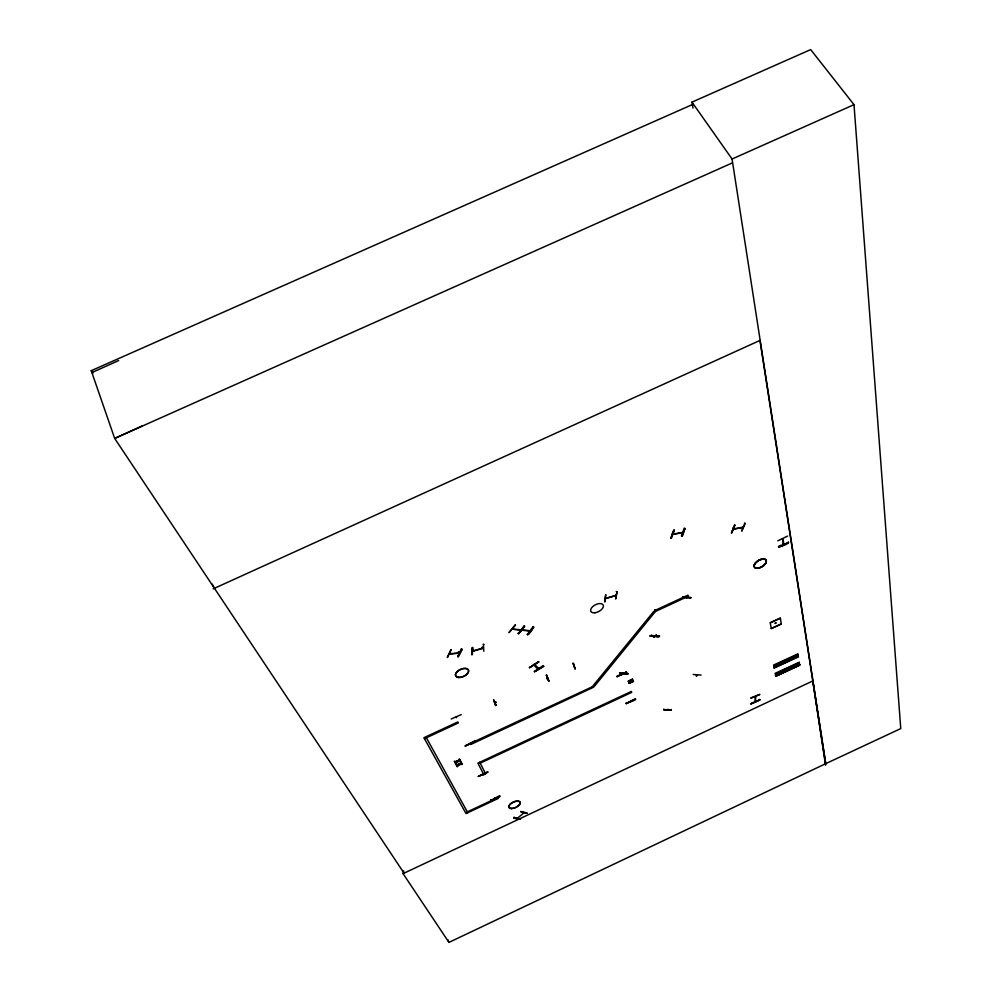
<?xml version="1.0" encoding="UTF-8"?>
<svg xmlns="http://www.w3.org/2000/svg" width="992" height="992" viewBox="0 0 992 992"><rect width="100%" height="100%" fill="white"/><g stroke="black" fill="none" stroke-linecap="round" stroke-linejoin="round"><path stroke-width="1.49" d="M755.334 701.17L755.681 696.446M755.334 697.078L755.718 696.533M759.897 700.079C742.958 706.267 752.916 704.332 759.674 699.397M495.901 704.804L495.578 705.448M495.988 705.238L493.644 699.992L496.112 705.275M472.725 647.788L471.919 654.72L472.44 647.379M471.919 654.67L472.142 647.888M472.589 647.739L472.39 654.447M447.181 657.547L451.075 649.648M447.59 657.448L451.025 649.686M482.112 648.532L481.852 647.367L482.273 648.235M482.695 647.106L483.302 648.185M483.761 651.248L483.451 644.54M631.011 701.294L630.974 700.811M782.552 538.892L783.432 544.844L783.73 544.075M605.542 595.138L604.76 602.045L605.876 594.518M606.868 598.226L605.777 598.275M615.747 598.771L616.999 591.753L615.697 598.771M521.395 629.784L512.368 629.176L521.036 630.143M783.097 539.14L782.527 538.83M403.732 870.889L403.112 873.679L404.091 873.22L114.675 438.414L91.239 370.686L692.999 104.296M624.352 673.37L624.39 672.824M653.926 637.174L654.088 636.504M654.373 636.604L653.716 637.31M656.394 635.19L655.861 635.798L656.171 635.066M686.91 597.804L686.427 598.412M668.1 709.131L667.938 709.739M696.967 675.192L696.347 675.912L697.252 675.23M755.334 696.657L755.358 701.654M674.275 530.373L670.976 538.222L674.014 529.914M670.989 538.16L673.729 530.41M673.977 533.944L673.432 533.076M682.161 536.176L684.939 528.438L682.198 536.226L681.368 535.866M619.826 673.543C635.326 673.704 624.638 675.577 619.913 672.737M627.948 673.766L620.05 673.122L627.824 673.283M651.36 635.884L651.446 635.066M659.283 636.579L651.372 635.909M663.797 709.131L663.722 709.925L671.1 710.222M734.936 525.264L731.439 532.989L734.663 524.818M734.402 528.761L733.51 529.207L743.169 527.471M742.276 527.67L743.07 527.496M744.459 523.069L745.265 523.429L741.731 531.142L744.769 523.441M494.896 702.596L496 702.088L494.983 702.77M621.637 674.758L622.096 674.448M458.49 652.091L458.874 652.934M458.44 656.704L462.024 649.264L457.895 656.778L461.268 648.867M517.278 818.338L517.948 817.755M524.185 812.721L517.34 818.276L518.01 817.706M548.812 681.07C542.636 665.347 550.436 686.005 548.526 680.326M520.304 818.66C517.762 820.347 507.172 815.56 520.13 819.33M653.505 637.211L653.976 636.591M655.6 635.698L656.109 635.14M696.396 675.825L697.178 675.292M495.95 702.348L495.12 702.733M546.691 678.516L547.572 678.106M614.916 595.634L616.069 595.299M615.933 595.572L605.852 598.548M509.28 632.239L515.195 624.774M509.008 632.636L515.431 625.245M518.332 633.553L524.706 626.25L518.816 633.727C521.966 627.452 529.939 619.752 518.332 633.665L518.097 633.194M527.434 634.657C540.355 615.065 528.848 637.893 527.198 634.186M527.843 634.644L533.832 627.304L533.126 626.795M650.008 635.723L659.296 636.504L659.382 635.76M629.077 683.414L628.32 681.194L632.487 679.148L633.417 681.392L629.04 683.352L633.417 681.392M628.358 681.256L632.524 679.222M624.526 672.712L623.968 673.444M650.244 636.17L658.477 636.442M682.918 597.048L690.568 597.606M701.071 675.056L693.16 674.498M671.113 710.309L671.187 709.528M483.129 774.988L483.414 774.43M494.946 797.816L495.355 797.742M672.489 533.312L672.948 534.13L683.066 532.332M682.868 532.617L672.898 534.44L672.39 533.584M783.829 544.682L782.986 538.73M472.465 650.082L472.738 651.025L472.229 650.219M456.878 761.224L455.564 763.604L457.684 761.633L460.623 761.224L460.214 760.38M458.502 764.274L457.2 766.642L459.308 764.683L462.235 764.274L461.838 763.431M457.907 760.715L459.78 759.636L459.383 758.818M459.532 763.766L461.404 762.699L461.007 761.881M456.171 717.104L456.456 717.675L456.518 716.943M459.519 653.207L449.562 654.001M513.893 817.929L514.067 817.172M520.738 811.468L526.963 812.981M523.776 812.746L523.206 813.279L523.751 812.746M731.848 532.791L734.762 525.239M671.398 538.073L674.101 530.336M538.693 661.924L529.43 667.653M538.768 662.036L529.43 667.69L538.544 661.565M534.229 671.448L543.256 665.607M543.74 666.289L534.428 671.832L543.715 666.24M530.199 631.086L521.643 630.168M650.256 636.033L658.192 636.728M825.542 765.192L812.795 680.934L403.074 873.63L448.954 942.4L825.642 763.704L759.946 340.43L213.131 588.888M825.642 763.704L900.761 728.574L854 104.656L810.675 49.6L691.982 102.126L693.036 108.14M467.344 811.878L497.823 797.58L498.257 798.424L466.017 813.539L423.931 737.713L457.82 721.965L458.316 722.945L424.477 738.68M480.202 763.17L631.693 692.391L631.383 691.424L477.896 763.133L483.86 774.727L485.683 773.884L479.744 762.265M470.208 743.442L470.667 744.521L592.757 687.605L592.385 686.613L653.827 611.345L655.402 611.506L655.08 610.402L687.964 595.15L688.25 596.254L655.402 611.506L594.01 686.811L592.447 686.712L469.749 743.69M478.355 776.513L487.742 772.123M487.804 772.272L478.28 776.376L487.605 771.813M490.767 800.358L500.042 796.34L490.891 800.606L490.569 799.912M465.248 746.12L474.932 741.644L465.136 745.91L474.622 740.962M617.049 676.618L626.572 672.179M617.098 676.742L626.522 672.006L616.863 676.284M625.977 703.092C635.326 701.344 642.035 695.02 626.287 703.787L626.262 703.75M773.859 665.582L798.052 654.385M798.126 654.869L773.934 666.066L798.114 654.832L797.841 653.902L773.636 665.086L773.872 665.706M774.12 667.256L798.25 656.01M774.12 667.74L798.312 656.357L774.033 667.566M775.595 675.403L799.614 664.293L775.508 675.292L775.806 676.246L799.763 665.148L775.794 676.246M775.682 675.924L799.676 664.64L775.756 675.924M451.211 718.989L461.268 714.612M546.778 675.366L548.762 680.648M546.753 678.702L547.646 678.292M780.307 618.09L770.251 622.716L771.255 628.568L781.262 623.968L780.369 618.202L770.313 622.827M787.611 536.089L777.753 540.851M778.472 546.592L781.274 545.29C772.061 549.345 789.682 544.571 788.293 542.066M546.505 675.949L546.443 675.031M575.112 668.93L573.364 663.412L574.889 668.472M142.228 425.977L114.675 438.414L732.394 162.886M91.884 372.57L118.668 360.555M825.865 764.1L732.059 159.03L854 104.656M605.889 598.263L615.858 595.324M473.581 651.05L473.209 649.872M759.909 699.806L751.118 703.65M750.87 697.872L759.909 694.412L751.068 698.182M483.079 648.322L472.614 651.298M538.681 669.104C535.209 668.534 533.324 662.272 534.477 665.533M538.792 668.472L534.192 664.082M617.036 591.765L616.218 591.492M472.738 651.025L483.315 647.95M527.186 813.291L520.936 811.915M484.022 644.49L483.216 644.205M733.609 528.934L743.095 527.198M684.976 528.488L681.64 536.325L684.145 528.116M458.106 761.174L460.623 761.224M459.78 759.636L457.51 761.224L454.522 761.645L457.076 761.682M459.742 764.224L462.235 764.274M455.96 764.237L456.357 765.08L458.701 764.733M456.159 764.696L459.135 764.286L461.404 762.699M449.674 653.716L459.755 652.947M462.061 649.314L457.907 656.642M521.966 629.858L530.398 630.8M663.921 709.602L671.41 709.95M458.626 653.306L458.217 652.438M651.595 635.5L659.618 636.207M682.868 597.196L690.792 597.891M683.141 596.775L691.151 597.655M524.123 626.2L524.384 625.803M575.124 668.831L572.905 663.127M520.49 819.094L514.166 817.544M798.275 656.072L798.399 656.878L774.244 668.05L773.958 667.083L774.194 667.728M799.639 664.367L799.75 665.148M691.982 102.126L732.059 159.03M91.239 370.686L92.913 373.277M782.886 543.988L783.407 544.732M733.138 528.153L733.72 528.885L733.038 528.166M781.262 623.968L771.255 628.568M426.399 737.788L467.802 812.708M654.72 609.72L655.08 610.402M538.284 668.794L538.321 667.864M212.313 584.176L214.446 588.293M635.277 698.777L626.163 703.452M490.879 800.581L499.72 795.658M493.545 699.608L495.566 705.523M458.242 652.19L458.726 653.021M458.936 763.815L459.308 764.683M457.3 760.765L457.684 761.633M456.816 765.824L457.2 766.642M455.179 762.786L455.564 763.604M454.311 761.186L454.72 762.03M447.826 939.585L448.954 942.4M783.903 544.509L783.382 543.765L783.903 544.509M629.548 681.07L629.25 682.186L630.565 682.372L632.462 680.326L629.548 681.07M775.546 622.84L774.963 623.509L776.252 622.914L775.546 622.84M799.354 662.309L775.198 673.32L775.484 674.287L799.49 663.177L775.372 673.965L799.378 662.371M788.504 542.438L778.72 547.038L788.541 542.525M757.789 568.23A6.783 3.534 -30.6 0 0 766.332 560.864A6.82 3.559 -30.6 0 0 756.636 561.906A6.82 3.559 -30.6 0 0 757.776 568.267A6.82 3.559 -30.6 0 0 766.37 560.852A6.783 3.534 -30.6 0 0 756.66 561.918A6.783 3.534 -30.6 0 0 757.789 568.23M757.652 568.069A6.82 3.559 -30.6 0 0 766.246 560.654A6.82 3.559 -30.6 0 0 756.524 561.708A6.82 3.559 -30.6 0 0 757.652 568.069M594.89 612.783A6.969 3.782 -27.5 0 0 603.322 605.281A6.969 3.782 -27.5 0 0 592.819 606.509A6.969 3.782 -27.5 0 0 594.89 612.783M458.738 677.548A7.018 3.794 -24.4 0 0 468.67 671.1A7.018 3.794 -24.4 0 0 458.862 670.493A7.018 3.794 -24.4 0 0 458.738 677.548M458.626 677.35A7.056 3.819 -24.4 0 0 468.608 670.865A7.056 3.819 -24.4 0 0 458.738 670.257A7.056 3.819 -24.4 0 0 458.626 677.35M511.5 808.616A6.175 2.939 -24.8 0 0 520.279 803.049A6.175 2.939 -24.8 0 0 511.847 803.036A6.175 2.939 -24.8 0 0 511.5 808.616M511.388 808.443A6.212 2.964 -24.8 0 0 520.217 802.838A6.212 2.964 -24.8 0 0 511.736 802.813A6.212 2.964 -24.8 0 0 511.388 808.443"/></g></svg>
